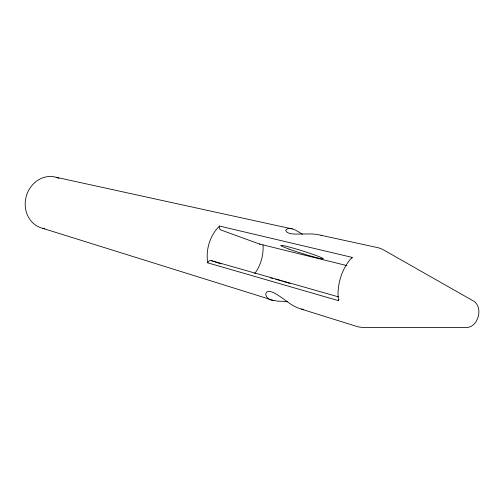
<?xml version="1.0" encoding="UTF-8"?>
<svg xmlns="http://www.w3.org/2000/svg" width="504" height="504" viewBox="0 0 504 504"><rect width="100%" height="100%" fill="white"/><g stroke="black" fill="none" stroke-linecap="round" stroke-linejoin="round"><path stroke-width="0.76" d="M352.12 257.38L350.192 259.472A40.837 28.955 -75.2 0 0 338.184 297.751L338.549 300.68L207.793 262.849L207.396 260.329A34.826 27.424 -75.2 0 1 217.759 227.821L219.517 226.069L352.12 257.38A3.774 2.722 -76.4 0 0 351.918 258.35M287.589 301.524L277.553 301.127L273.452 300.416L39.835 227.424A26.41 23.694 -75.2 0 1 27.184 193.517A26.41 23.694 -75.2 0 1 58.955 178.284M303.799 309.443C291.948 307.849 283.865 297.669 273.533 292.629C262.181 287.576 264.405 300.365 273.452 300.416M302.463 234.152C298.003 231.834 289.813 225.143 285.617 230.297L287.223 232.489L290.121 233.585L294.368 234.095L311.85 233.944L316.903 234.385L379.021 247.93L382.41 249.272L474.163 301.411C483.21 307.963 478.359 326.29 467.258 327.524L361.765 327.373L358.155 326.876L301.531 309.191M56.158 177.276L292.333 228.961M219.517 226.069A3.213 2.564 -76.7 0 0 220.966 230.013L259.39 243.999L346.84 265.583M207.793 262.849A3.213 2.57 -73.9 0 1 211.214 260.606L338.499 296.881M211.214 260.606L220.903 263.882M321.073 235.248L321.836 235.532M44.862 228.759A26.41 23.694 -75.2 0 1 42.67 228.337M338.549 300.68A3.78 2.728 -74.1 0 1 338.927 299.773M263.006 244.994A34.826 27.424 -75.2 0 1 254.709 273.59M260.014 244.112A3.119 2.419 -76.2 0 1 259.39 243.999M270.497 277.975A22.321 0.548 17.6 0 1 270.944 277.975M271.662 278.132A22.321 0.548 17.6 0 1 272.702 278.397M275.694 279.222A22.321 0.548 17.6 0 1 279.733 280.4M280.3 280.571A22.321 0.548 17.6 0 1 281.471 280.923M282.681 281.289A22.321 0.548 17.6 0 1 286.524 282.467M287.86 282.883A22.321 0.548 17.6 0 1 289.888 283.513M289 249.089A22.296 1.273 17.4 0 0 323.121 258.867A22.296 1.273 17.4 0 0 293.989 248.359A22.296 1.273 17.4 0 0 289 249.089"/></g></svg>
